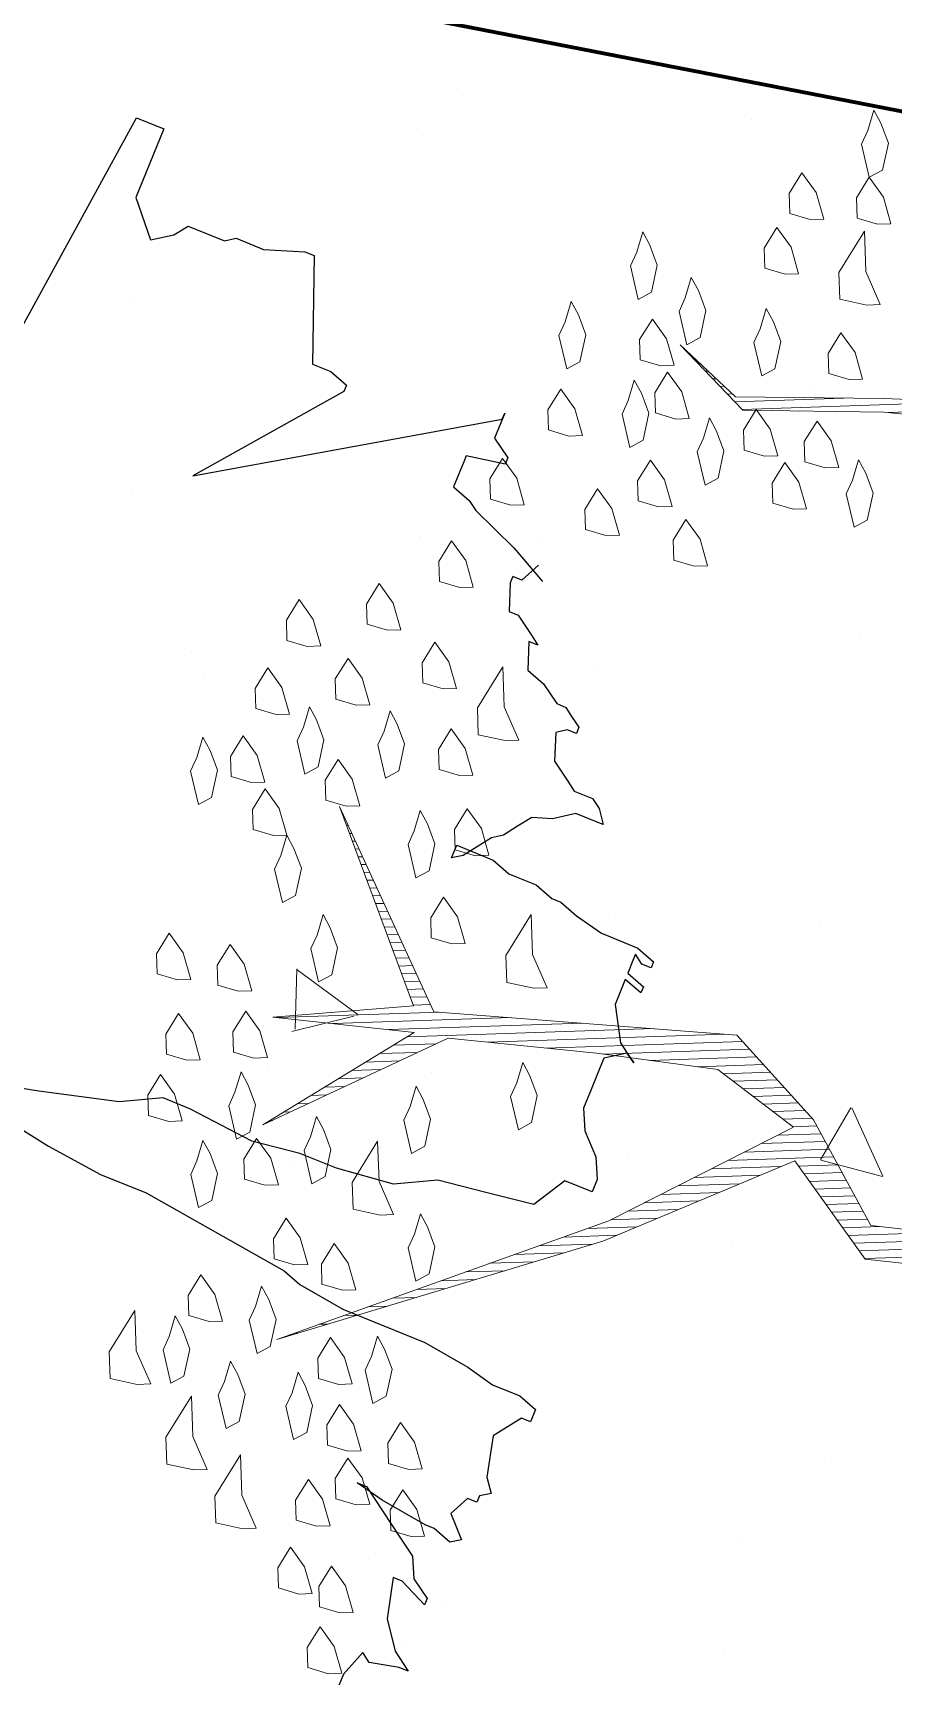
# Model space of a CAD drawing. Header units: millimetres. Extents: x 111 to 1506, y 14 to 566.
# Drawn here: x 223.349 to 224.107, y 93.529 to 94.977 of the extents above; entities that cross this region are included whole.
import ezdxf

# ---------------------------------------------------------------- set-up
doc = ezdxf.new("R2010")
doc.units = ezdxf.units.MM
doc.layers.add('ARBOLES', color=78, linetype='Continuous', lineweight=5)
doc.layers.add('G', color=254, linetype='Continuous', lineweight=5)
doc.layers.add('fer', color=8, linetype='Continuous')

# ---------------------------------------------------------------- blocks, each defined once
blk = doc.blocks.new('tr')
at = {"layer": 'fer', "color": 97}
for p, q in [((1378.7648, 206.7174), (1378.7707, 206.7347)), ((1378.7648, 206.7174), (1378.7707, 206.7347)), ((1378.7707, 206.7347), (1378.7827, 206.7347)), ((1378.7707, 206.7347), (1378.7707, 206.7347)), ((1378.7707, 206.7347), (1378.7827, 206.7347)), ((1378.7707, 206.7347), (1378.7707, 206.7347)), ((1378.7827, 206.7347), (1378.7827, 206.7261)), ((1378.7827, 206.7347), (1378.7827, 206.7261)), ((1378.7827, 206.7261), (1378.8065, 206.7087)), ((1378.7827, 206.7261), (1378.7827, 206.7261)), ((1378.7827, 206.7261), (1378.8065, 206.7087)), ((1378.7827, 206.7261), (1378.7827, 206.7261)), ((1378.8422, 206.7174), (1378.8541, 206.7261)), ((1378.8422, 206.7174), (1378.8541, 206.7261)), ((1378.8541, 206.7261), (1378.86, 206.7174)), ((1378.8541, 206.7261), (1378.8541, 206.7261)), ((1378.8541, 206.7261), (1378.86, 206.7174)), ((1378.8541, 206.7261), (1378.8541, 206.7261)), ((1378.7648, 206.6914), (1378.7648, 206.7174)), ((1378.7648, 206.6914), (1378.7648, 206.7174)), ((1378.8065, 206.7087), (1378.8422, 206.7174)), ((1378.8065, 206.7087), (1378.8422, 206.7174)), ((1378.86, 206.7174), (1378.866, 206.7174)), ((1378.86, 206.7174), (1378.866, 206.7174)), ((1378.866, 206.7174), (1378.866, 206.7087)), ((1378.866, 206.7174), (1378.866, 206.7087)), ((1378.8838, 206.7001), (1378.9017, 206.7174)), ((1378.8838, 206.7001), (1378.9017, 206.7174)), ((1378.9017, 206.7174), (1378.9076, 206.7087)), ((1378.9017, 206.7174), (1378.9076, 206.7087)), ((1379.0147, 206.7001), (1379.0266, 206.7174)), ((1379.0147, 206.7001), (1379.0266, 206.7174)), ((1379.0266, 206.7174), (1379.0266, 206.7087)), ((1379.0266, 206.7174), (1379.0266, 206.7087)), ((1378.4553, 206.7001), (1378.4494, 206.6914)), ((1378.4494, 206.6914), (1378.4553, 206.7001)), ((1378.4553, 206.7001), (1378.4494, 206.6914)), ((1378.4494, 206.6914), (1378.4553, 206.7001)), ((1378.5268, 206.6827), (1378.5446, 206.7001)), ((1378.5268, 206.6827), (1378.5446, 206.7001)), ((1378.5446, 206.7001), (1378.5625, 206.7087)), ((1378.5446, 206.7001), (1378.5625, 206.7087)), ((1378.5446, 206.7001), (1378.5446, 206.7001)), ((1378.5446, 206.7001), (1378.5446, 206.7001)), ((1378.5625, 206.7087), (1378.5744, 206.7087)), ((1378.5625, 206.7087), (1378.5625, 206.7087)), ((1378.5625, 206.7087), (1378.5744, 206.7087)), ((1378.5625, 206.7087), (1378.5625, 206.7087)), ((1378.5744, 206.7087), (1378.5744, 206.6827)), ((1378.5744, 206.7087), (1378.5744, 206.7087)), ((1378.5744, 206.7087), (1378.5744, 206.6827)), ((1378.5744, 206.7087), (1378.5744, 206.7087)), ((1378.866, 206.7087), (1378.8838, 206.7001)), ((1378.866, 206.7087), (1378.8838, 206.7001)), ((1378.9076, 206.7087), (1378.9017, 206.6914)), ((1378.9076, 206.7087), (1378.9017, 206.6914)), ((1378.9493, 206.6914), (1378.9612, 206.7087)), ((1378.9493, 206.6914), (1378.9612, 206.7087)), ((1378.9671, 206.7087), (1378.9552, 206.6827)), ((1378.9671, 206.7087), (1378.9552, 206.6827)), ((1378.9612, 206.7087), (1378.9671, 206.7087)), ((1378.9612, 206.7087), (1378.9671, 206.7087)), ((1378.9909, 206.6827), (1379.0147, 206.7001)), ((1378.9909, 206.6827), (1379.0147, 206.7001)), ((1379.0266, 206.7087), (1379.0326, 206.6827)), ((1379.0266, 206.7087), (1379.0326, 206.6827)), ((1378.3601, 206.6654), (1378.3661, 206.6827)), ((1378.3601, 206.6654), (1378.3661, 206.6827)), ((1378.3661, 206.6827), (1378.372, 206.6827)), ((1378.3661, 206.6827), (1378.372, 206.6827)), ((1378.372, 206.6827), (1378.372, 206.6741)), ((1378.372, 206.6827), (1378.372, 206.6741)), ((1378.3839, 206.6654), (1378.3899, 206.6827)), ((1378.3839, 206.6654), (1378.3899, 206.6827)), ((1378.3958, 206.6827), (1378.3899, 206.6654)), ((1378.3899, 206.6827), (1378.3958, 206.6827)), ((1378.3958, 206.6827), (1378.3899, 206.6654)), ((1378.3899, 206.6827), (1378.3958, 206.6827)), ((1378.4137, 206.6654), (1378.4434, 206.6827)), ((1378.4137, 206.6654), (1378.4434, 206.6827)), ((1378.4434, 206.6827), (1378.4494, 206.6914)), ((1378.4434, 206.6827), (1378.4494, 206.6914)), ((1378.4494, 206.6914), (1378.4613, 206.6741)), ((1378.4494, 206.6914), (1378.4613, 206.6741)), ((1378.5089, 206.6741), (1378.5268, 206.6827)), ((1378.5089, 206.6741), (1378.5268, 206.6827)), ((1378.5744, 206.6827), (1378.6041, 206.6654)), ((1378.5744, 206.6827), (1378.6041, 206.6654)), ((1378.7588, 206.6654), (1378.7648, 206.6914)), ((1378.7588, 206.6654), (1378.7648, 206.6914)), ((1378.9017, 206.6827), (1378.8957, 206.6394)), ((1378.9017, 206.6827), (1378.8957, 206.6394)), ((1378.9017, 206.6914), (1378.9017, 206.6827)), ((1378.9017, 206.6914), (1378.9017, 206.6827)), ((1378.9195, 206.6654), (1378.9314, 206.6827)), ((1378.9195, 206.6654), (1378.9314, 206.6827)), ((1378.9314, 206.6827), (1378.9493, 206.6914)), ((1378.9314, 206.6827), (1378.9493, 206.6914)), ((1378.9552, 206.6741), (1378.9909, 206.6827)), ((1378.9552, 206.6827), (1378.9552, 206.6741)), ((1378.9552, 206.6741), (1378.9909, 206.6827)), ((1378.9552, 206.6827), (1378.9552, 206.6741)), ((1379.0326, 206.6827), (1379.0266, 206.6741)), ((1379.0326, 206.6827), (1379.0266, 206.6741)), ((1378.372, 206.6741), (1378.3661, 206.6654)), ((1378.372, 206.6741), (1378.3661, 206.6654)), ((1378.4613, 206.6741), (1378.491, 206.6741)), ((1378.4613, 206.6741), (1378.491, 206.6741)), ((1378.491, 206.6741), (1378.5089, 206.6741)), ((1378.491, 206.6741), (1378.5089, 206.6741)), ((1379.0266, 206.6741), (1379.0505, 206.6654)), ((1379.0266, 206.6741), (1379.0505, 206.6654)), ((1378.3601, 206.6394), (1378.3601, 206.6654)), ((1378.3601, 206.6394), (1378.3601, 206.6654)), ((1378.3661, 206.6654), (1378.372, 206.6654)), ((1378.3661, 206.6654), (1378.372, 206.6654)), ((1378.372, 206.6654), (1378.3839, 206.6654)), ((1378.372, 206.6654), (1378.3839, 206.6654)), ((1378.3899, 206.6654), (1378.4137, 206.6654)), ((1378.3899, 206.6654), (1378.4137, 206.6654)), ((1378.6041, 206.6654), (1378.6101, 206.6221)), ((1378.6041, 206.6654), (1378.6101, 206.6221)), ((1378.7529, 206.6221), (1378.7588, 206.6654)), ((1378.7529, 206.6221), (1378.7588, 206.6654)), ((1378.8898, 206.6221), (1378.9195, 206.6654)), ((1378.8898, 206.6221), (1378.9195, 206.6654)), ((1379.0505, 206.6654), (1379.0683, 206.6654)), ((1379.0505, 206.6654), (1379.0683, 206.6654)), ((1378.3601, 206.6307), (1378.3601, 206.6394)), ((1378.3601, 206.6307), (1378.3601, 206.6394)), ((1378.8957, 206.6394), (1378.8898, 206.6134)), ((1378.8957, 206.6394), (1378.8898, 206.6134)), ((1378.3542, 206.6047), (1378.3601, 206.6307)), ((1378.3542, 206.6047), (1378.3601, 206.6307)), ((1378.6101, 206.6221), (1378.616, 206.5788)), ((1378.6101, 206.6221), (1378.616, 206.5788)), ((1378.7529, 206.5441), (1378.7529, 206.6221)), ((1378.7529, 206.5441), (1378.7529, 206.6221)), ((1378.8898, 206.6134), (1378.8898, 206.6221)), ((1378.8898, 206.6134), (1378.8898, 206.6221)), ((1378.259, 206.5874), (1378.2709, 206.5961)), ((1378.259, 206.5874), (1378.2709, 206.5961)), ((1378.2709, 206.5961), (1378.2709, 206.5874)), ((1378.2709, 206.5961), (1378.2709, 206.5874)), ((1378.3482, 206.5874), (1378.3542, 206.6047)), ((1378.3482, 206.5874), (1378.3542, 206.6047)), ((1378.253, 206.5788), (1378.259, 206.5874)), ((1378.253, 206.5788), (1378.259, 206.5874)), ((1378.259, 206.5874), (1378.259, 206.5874)), ((1378.259, 206.5874), (1378.259, 206.5874)), ((1378.2709, 206.5874), (1378.2709, 206.5788)), ((1378.2709, 206.5874), (1378.2709, 206.5788)), ((1378.3482, 206.5788), (1378.3482, 206.5874)), ((1378.3482, 206.5788), (1378.3482, 206.5874)), ((1378.253, 206.5614), (1378.253, 206.5788)), ((1378.253, 206.5614), (1378.253, 206.5788)), ((1378.2709, 206.5788), (1378.2709, 206.5701)), ((1378.2709, 206.5788), (1378.2709, 206.5788)), ((1378.2709, 206.5788), (1378.2709, 206.5701)), ((1378.2709, 206.5788), (1378.2709, 206.5788)), ((1378.2709, 206.5701), (1378.2828, 206.5528)), ((1378.2709, 206.5701), (1378.2828, 206.5528)), ((1378.3423, 206.5614), (1378.3482, 206.5788)), ((1378.3423, 206.5614), (1378.3482, 206.5788)), ((1378.616, 206.5788), (1378.6339, 206.5441)), ((1378.616, 206.5788), (1378.6339, 206.5441)), ((1378.2411, 206.5441), (1378.2471, 206.5528)), ((1378.2411, 206.5441), (1378.2471, 206.5528)), ((1378.2471, 206.5528), (1378.253, 206.5614)), ((1378.2471, 206.5528), (1378.253, 206.5614)), ((1378.2828, 206.5528), (1378.2887, 206.5354)), ((1378.2828, 206.5528), (1378.2887, 206.5354)), ((1378.3423, 206.5441), (1378.3423, 206.5614)), ((1378.3423, 206.5441), (1378.3423, 206.5614)), ((1378.1935, 206.5354), (1378.1994, 206.5441)), ((1378.1935, 206.5354), (1378.1994, 206.5441)), ((1378.1994, 206.5441), (1378.2054, 206.5441)), ((1378.1994, 206.5441), (1378.2054, 206.5441)), ((1378.2054, 206.5441), (1378.2054, 206.5354)), ((1378.2054, 206.5441), (1378.2054, 206.5441)), ((1378.2054, 206.5441), (1378.2054, 206.5354)), ((1378.2054, 206.5441), (1378.2054, 206.5441)), ((1378.2351, 206.5354), (1378.2411, 206.5441)), ((1378.2351, 206.5354), (1378.2411, 206.5441)), ((1378.3423, 206.5441), (1378.3423, 206.5441)), ((1378.3423, 206.5354), (1378.3423, 206.5441)), ((1378.3423, 206.5441), (1378.3423, 206.5441)), ((1378.3423, 206.5354), (1378.3423, 206.5441)), ((1378.6339, 206.5441), (1378.6398, 206.4921)), ((1378.6339, 206.5441), (1378.6398, 206.4921)), ((1378.7469, 206.5008), (1378.7529, 206.5441)), ((1378.7469, 206.5008), (1378.7529, 206.5441)), ((1378.1875, 206.5268), (1378.1935, 206.5354)), ((1378.1875, 206.5268), (1378.1935, 206.5354)), ((1378.1875, 206.5181), (1378.1875, 206.5268)), ((1378.1875, 206.5181), (1378.1875, 206.5268)), ((1378.2054, 206.5354), (1378.2113, 206.5268)), ((1378.2054, 206.5354), (1378.2054, 206.5354)), ((1378.2054, 206.5354), (1378.2113, 206.5268)), ((1378.2054, 206.5354), (1378.2054, 206.5354)), ((1378.2113, 206.5268), (1378.2351, 206.5354)), ((1378.2113, 206.5268), (1378.2351, 206.5354)), ((1378.2351, 206.5354), (1378.2351, 206.5354)), ((1378.2351, 206.5354), (1378.2351, 206.5354)), ((1378.2887, 206.5354), (1378.3006, 206.5268)), ((1378.2887, 206.5354), (1378.3006, 206.5268)), ((1378.3006, 206.5268), (1378.3125, 206.5181)), ((1378.3006, 206.5268), (1378.3125, 206.5181)), ((1378.3363, 206.5181), (1378.3423, 206.5354)), ((1378.3363, 206.5181), (1378.3423, 206.5354)), ((1378.1756, 206.5008), (1378.1875, 206.5181)), ((1378.1756, 206.5008), (1378.1875, 206.5181)), ((1378.3125, 206.5181), (1378.3185, 206.5094)), ((1378.3125, 206.5181), (1378.3185, 206.5094)), ((1378.3185, 206.5094), (1378.3423, 206.4921)), ((1378.3185, 206.5094), (1378.3423, 206.4921)), ((1378.3363, 206.4834), (1378.3363, 206.5181)), ((1378.3363, 206.4834), (1378.3363, 206.5181)), ((1378.1697, 206.4834), (1378.1756, 206.5008)), ((1378.1697, 206.4834), (1378.1756, 206.5008)), ((1378.741, 206.4834), (1378.7469, 206.5008)), ((1378.741, 206.4834), (1378.7469, 206.5008)), ((1378.1399, 206.4748), (1378.1459, 206.4834)), ((1378.1399, 206.4748), (1378.1459, 206.4834)), ((1378.1459, 206.4748), (1378.1697, 206.4834)), ((1378.1459, 206.4834), (1378.1459, 206.4748)), ((1378.1459, 206.4748), (1378.1697, 206.4834)), ((1378.1459, 206.4834), (1378.1459, 206.4748)), ((1378.3363, 206.4834), (1378.3363, 206.4834)), ((1378.3482, 206.4834), (1378.3363, 206.4834)), ((1378.3363, 206.4834), (1378.3363, 206.4834)), ((1378.3482, 206.4834), (1378.3363, 206.4834)), ((1378.3423, 206.4921), (1378.3482, 206.4834)), ((1378.3423, 206.4921), (1378.3482, 206.4834)), ((1378.6398, 206.4921), (1378.6398, 206.4574)), ((1378.6398, 206.4921), (1378.6398, 206.4574)), ((1378.7231, 206.3448), (1378.741, 206.4834)), ((1378.7231, 206.3448), (1378.741, 206.4834)), ((1378.0745, 206.4314), (1378.0923, 206.4661)), ((1378.0745, 206.4314), (1378.0923, 206.4661)), ((1378.128, 206.4574), (1378.1399, 206.4748)), ((1378.128, 206.4574), (1378.1399, 206.4748)), ((1378.1399, 206.4748), (1378.1399, 206.4748)), ((1378.1399, 206.4748), (1378.1399, 206.4748)), ((1378.0804, 206.4574), (1378.0983, 206.4488)), ((1378.0804, 206.4574), (1378.0983, 206.4488)), ((1378.128, 206.4574), (1378.128, 206.4574)), ((1378.128, 206.4574), (1378.128, 206.4574)), ((1378.128, 206.4574), (1378.128, 206.4574)), ((1378.128, 206.4488), (1378.128, 206.4574)), ((1378.128, 206.4574), (1378.128, 206.4574)), ((1378.128, 206.4574), (1378.128, 206.4574)), ((1378.128, 206.4574), (1378.128, 206.4574)), ((1378.128, 206.4488), (1378.128, 206.4574)), ((1378.6398, 206.4574), (1378.6458, 206.4141)), ((1378.6398, 206.4574), (1378.6458, 206.4141)), ((1378.0983, 206.4488), (1378.0983, 206.4401)), ((1378.0983, 206.4488), (1378.0983, 206.4488)), ((1378.0983, 206.4488), (1378.0983, 206.4401)), ((1378.0983, 206.4488), (1378.0983, 206.4488)), ((1378.0983, 206.4401), (1378.1042, 206.4401)), ((1378.0983, 206.4401), (1378.0983, 206.4401)), ((1378.0983, 206.4401), (1378.1042, 206.4401)), ((1378.0983, 206.4401), (1378.0983, 206.4401)), ((1378.1042, 206.4401), (1378.128, 206.4488)), ((1378.1042, 206.4401), (1378.128, 206.4488)), ((1378.0566, 206.3881), (1378.0745, 206.4314)), ((1378.0566, 206.3881), (1378.0745, 206.4314)), ((1378.6458, 206.4141), (1378.6398, 206.3534)), ((1378.6458, 206.4141), (1378.6398, 206.3534)), ((1377.9912, 206.3794), (1378.0031, 206.3968)), ((1377.9912, 206.3794), (1378.0031, 206.3968)), ((1378.0031, 206.3968), (1378.009, 206.3968)), ((1378.0031, 206.3968), (1378.009, 206.3968)), ((1378.009, 206.3968), (1378.015, 206.3621)), ((1378.009, 206.3968), (1378.015, 206.3621)), ((1377.9674, 206.3794), (1377.9912, 206.3794)), ((1377.9733, 206.3794), (1377.9674, 206.3794)), ((1377.9674, 206.3794), (1377.9912, 206.3794)), ((1377.9733, 206.3794), (1377.9674, 206.3794)), ((1378.1221, 206.1455), (1377.9733, 206.3794)), ((1378.1221, 206.1455), (1377.9733, 206.3794)), ((1378.0447, 206.3621), (1378.0507, 206.3794)), ((1378.0447, 206.3621), (1378.0507, 206.3794)), ((1378.0507, 206.3794), (1378.0566, 206.3881)), ((1378.0507, 206.3794), (1378.0566, 206.3881)), ((1378.0566, 206.3881), (1378.0566, 206.3881)), ((1378.0566, 206.3881), (1378.0566, 206.3881)), ((1378.015, 206.3621), (1378.0209, 206.3621)), ((1378.015, 206.3621), (1378.0209, 206.3621)), ((1378.0209, 206.3621), (1378.0447, 206.3621)), ((1378.0209, 206.3621), (1378.0447, 206.3621)), ((1378.6398, 206.3534), (1378.6398, 206.3274)), ((1378.6398, 206.3534), (1378.6398, 206.3274)), ((1378.7231, 206.3014), (1378.7231, 206.3448)), ((1378.7231, 206.3014), (1378.7231, 206.3448)), ((1378.6398, 206.3274), (1378.6577, 206.2928)), ((1378.6398, 206.3274), (1378.6577, 206.2928)), ((1378.6577, 206.2928), (1378.6755, 206.2235)), ((1378.6577, 206.2928), (1378.6755, 206.2235)), ((1378.7172, 206.2495), (1378.7231, 206.3014)), ((1378.7172, 206.2495), (1378.7231, 206.3014)), ((1378.7112, 206.2148), (1378.7172, 206.2495)), ((1378.7112, 206.2148), (1378.7172, 206.2495)), ((1377.9912, 206.2235), (1377.9971, 206.2408)), ((1377.9912, 206.2235), (1377.9971, 206.2408)), ((1377.9971, 206.2408), (1378.0031, 206.2408)), ((1377.9971, 206.2408), (1378.0031, 206.2408)), ((1378.0031, 206.2408), (1378.1221, 206.1455)), ((1378.0031, 206.2408), (1378.1221, 206.1455)), ((1377.9912, 206.2061), (1377.9912, 206.2235)), ((1377.9912, 206.2061), (1377.9912, 206.2235)), ((1378.6755, 206.2235), (1378.6934, 206.1455)), ((1378.6755, 206.2235), (1378.6934, 206.1455)), ((1377.9019, 206.1715), (1377.9912, 206.2061)), ((1377.9019, 206.1715), (1377.9912, 206.2061)), ((1377.9019, 206.1628), (1377.9019, 206.1715)), ((1377.9019, 206.1628), (1377.9019, 206.1715)), ((1377.9138, 206.1281), (1377.9019, 206.1628)), ((1377.9138, 206.1281), (1377.9019, 206.1628)), ((1377.9138, 206.1021), (1377.9138, 206.1281)), ((1377.9138, 206.1021), (1377.9138, 206.1281)), ((1377.9197, 206.0935), (1377.9138, 206.1021)), ((1377.9197, 206.0935), (1377.9138, 206.1021)), ((1377.9197, 206.0588), (1377.9197, 206.0935)), ((1377.9197, 206.0588), (1377.9197, 206.0935)), ((1377.9316, 206.0501), (1377.9197, 206.0588)), ((1377.9316, 206.0501), (1377.9197, 206.0588)), ((1377.9435, 206.0328), (1377.9316, 206.0501)), ((1377.9435, 206.0328), (1377.9316, 206.0501)), ((1377.9138, 206.0068), (1377.9435, 206.0328)), ((1377.9138, 206.0068), (1377.9435, 206.0328)), ((1377.8483, 206.0068), (1377.9138, 206.0068)), ((1377.8483, 206.0068), (1377.9138, 206.0068)), ((1377.8483, 206.0068), (1377.8483, 206.0068)), ((1377.8483, 205.9808), (1377.8483, 206.0068)), ((1377.8483, 206.0068), (1377.8483, 206.0068)), ((1377.8483, 205.9808), (1377.8483, 206.0068)), ((1378.1459, 205.9462), (1377.8483, 205.9808)), ((1378.1459, 205.9462), (1377.8483, 205.9808)), ((1377.8483, 205.9808), (1377.8483, 205.9808)), ((1377.8483, 205.9808), (1377.8483, 205.9808))]:
    blk.add_line(p, q, dxfattribs=at)
blk = doc.blocks.new('*X16')
at = {"color": 0}
for p, q in [((16.9852, 17.68), (16.9856, 17.68)), ((16.9942, 17.67), (16.9956, 17.67)), ((17.0032, 17.66), (17.0056, 17.66)), ((17.0122, 17.65), (17.0156, 17.65)), ((17.0212, 17.64), (17.0256, 17.64)), ((17.0302, 17.63), (17.0356, 17.63)), ((17.0392, 17.62), (17.0456, 17.62)), ((17.0482, 17.61), (17.1861, 17.61)), ((17.0572, 17.6), (17.3444, 17.6)), ((17.2417, 17.59), (17.3957, 17.59)), ((16.5321, 17.11), (16.5325, 17.11)), ((16.5355, 17.1), (16.5367, 17.1)), ((16.5388, 17.09), (16.5409, 17.09)), ((16.5421, 17.08), (16.5451, 17.08)), ((16.5454, 17.07), (16.5493, 17.07)), ((16.5488, 17.06), (16.5535, 17.06)), ((16.5521, 17.05), (16.5577, 17.05)), ((16.5554, 17.04), (16.5619, 17.04)), ((16.5588, 17.03), (16.566, 17.03)), ((16.5621, 17.02), (16.5702, 17.02)), ((16.5654, 17.01), (16.5744, 17.01)), ((16.5688, 17), (16.5786, 17)), ((16.5721, 16.99), (16.5828, 16.99)), ((16.5754, 16.98), (16.587, 16.98)), ((16.5788, 16.97), (16.5912, 16.97)), ((16.5821, 16.96), (16.5954, 16.96)), ((16.5854, 16.95), (16.5996, 16.95)), ((16.5888, 16.94), (16.6038, 16.94)), ((16.5921, 16.93), (16.608, 16.93)), ((16.5954, 16.92), (16.6122, 16.92)), ((16.5988, 16.91), (16.6164, 16.91)), ((16.6021, 16.9), (16.6206, 16.9)), ((16.6054, 16.89), (16.6248, 16.89)), ((16.6088, 16.88), (16.629, 16.88)), ((16.6121, 16.87), (16.6331, 16.87)), ((16.6154, 16.86), (16.6373, 16.86)), ((16.443, 16.85), (16.6488, 16.85)), ((16.513, 16.84), (16.7388, 16.84)), ((16.583, 16.83), (16.8288, 16.83)), ((16.6062, 16.82), (16.9188, 16.82)), ((16.5708, 16.8), (16.6189, 16.8)), ((16.5885, 16.81), (16.6422, 16.81)), ((16.7083, 16.81), (17.0088, 16.81)), ((16.7816, 16.8), (17.0309, 16.8)), ((16.5355, 16.78), (16.5722, 16.78)), ((16.5531, 16.79), (16.5956, 16.79)), ((16.8532, 16.79), (17.0394, 16.79)), ((16.9132, 16.78), (17.0478, 16.78)), ((16.5001, 16.76), (16.5256, 16.76)), ((16.5178, 16.77), (16.5489, 16.77)), ((16.9732, 16.77), (17.0563, 16.77)), ((17.0054, 16.76), (17.0647, 16.76)), ((16.4647, 16.74), (16.4789, 16.74)), ((16.4824, 16.75), (16.5022, 16.75)), ((17.0177, 16.75), (17.0732, 16.75)), ((17.0299, 16.74), (17.0817, 16.74)), ((16.4293, 16.72), (16.4322, 16.72)), ((16.447, 16.73), (16.4556, 16.73)), ((17.0421, 16.73), (17.0901, 16.73)), ((17.0543, 16.72), (17.0986, 16.72)), ((17.0665, 16.71), (17.1071, 16.71)), ((17.0788, 16.7), (17.1155, 16.7)), ((17.091, 16.69), (17.1213, 16.69)), ((17.0504, 16.67), (17.1313, 16.67)), ((17.0719, 16.68), (17.1263, 16.68)), ((17.0073, 16.65), (17.1413, 16.65)), ((17.0288, 16.66), (17.1363, 16.66)), ((16.9642, 16.63), (17.0477, 16.63)), ((16.9858, 16.64), (17.0741, 16.64)), ((17.0964, 16.64), (17.1463, 16.64)), ((17.1031, 16.63), (17.1513, 16.63)), ((16.9211, 16.61), (16.995, 16.61)), ((16.9427, 16.62), (17.0214, 16.62)), ((17.1097, 16.62), (17.1563, 16.62)), ((17.1164, 16.61), (17.1613, 16.61)), ((16.8781, 16.59), (16.9423, 16.59)), ((16.8996, 16.6), (16.9686, 16.6)), ((17.1231, 16.6), (17.1663, 16.6)), ((17.1297, 16.59), (17.1713, 16.59)), ((16.8265, 16.57), (16.8895, 16.57)), ((16.8565, 16.58), (16.9159, 16.58)), ((17.1364, 16.58), (17.1763, 16.58)), ((17.1431, 16.57), (17.1813, 16.57)), ((16.764, 16.55), (16.8332, 16.55)), ((16.7953, 16.56), (16.8632, 16.56)), ((17.1497, 16.56), (17.1971, 16.56)), ((17.1564, 16.55), (17.2651, 16.55)), ((16.7015, 16.53), (16.7578, 16.53)), ((16.7328, 16.54), (16.7955, 16.54)), ((17.163, 16.54), (17.3331, 16.54)), ((17.1697, 16.53), (17.401, 16.53)), ((16.639, 16.51), (16.6824, 16.51)), ((16.6703, 16.52), (16.7201, 16.52)), ((17.1764, 16.52), (17.469, 16.52)), ((16.5765, 16.49), (16.607, 16.49)), ((16.6078, 16.5), (16.6447, 16.5)), ((16.514, 16.47), (16.5317, 16.47)), ((16.5453, 16.48), (16.5693, 16.48)), ((16.4515, 16.45), (16.4563, 16.45)), ((16.4828, 16.46), (16.494, 16.46))]:
    blk.add_line(p, q, dxfattribs=at)
blk = doc.blocks.new('E1E')
at = {"layer": 'ARBOLES', "ltscale": 0.2}
for p, q in [((96.4334, 59.0761), (96.4334, 59.0761)), ((96.4248, 59.0542), (96.4248, 59.0542)), ((96.4042, 59.0005), (96.4042, 59.0005)), ((96.4916, 58.9742), (96.4916, 58.9742)), ((96.1089, 58.9342), (96.1089, 58.9342)), ((96.1395, 58.8197), (96.1395, 58.8197)), ((96.6386, 58.7496), (96.6386, 58.7496)), ((96.0816, 58.6988), (96.0816, 58.6988)), ((96.7277, 58.6218), (96.7277, 58.6218)), ((96.7897, 58.5418), (96.7897, 58.5418)), ((96.2657, 58.527), (96.2657, 58.527)), ((96.7825, 58.4946), (96.7278, 58.4546)), ((96.8025, 58.431), (96.78, 58.4907)), ((96.4032, 58.4799), (96.4032, 58.4799)), ((96.6289, 58.4788), (96.6289, 58.4788)), ((96.8019, 58.4317), (96.7246, 58.4514)), ((96.2019, 58.3461), (96.1439, 58.4008)), ((96.2114, 58.4099), (96.1441, 58.4015)), ((96.2025, 58.3466), (96.2117, 58.4097)), ((96.5104, 58.2531), (96.5104, 58.2531)), ((96.3063, 58.1771), (96.3063, 58.1771)), ((97.0096, 58.183), (97.0096, 58.183)), ((97.032, 58.1625), (97.032, 58.1625)), ((96.7075, 58.0206), (96.7075, 58.0206)), ((97.1546, 58.0293), (97.1546, 58.0293)), ((96.6306, 58.0145), (96.6306, 58.0145)), ((96.8535, 57.957), (96.8535, 57.957)), ((96.7329, 57.9133), (96.7329, 57.9133)), ((96.3831, 57.8787), (96.3831, 57.8787)), ((97.2321, 57.8433), (97.2321, 57.8433)), ((96.5308, 57.6837), (96.5308, 57.6837)), ((96.5309, 57.6553), (96.5309, 57.6553)), ((97.0189, 57.5576), (97.0189, 57.5576)), ((96.9955, 57.5021), (96.9955, 57.5021)), ((96.6945, 57.4157), (96.6945, 57.4157))]:
    blk.add_line(p, q, dxfattribs=at)
for points in [[(96.3594, 57.6027), (96.4534, 57.6368), (96.5994, 57.694), (96.6746, 57.6651), (96.5871, 57.7041), (96.4476, 57.6498), (96.3442, 57.6194)], [(95.9006, 58.3882), (96.1362, 58.4542), (96.2345, 58.3733), (96.3437, 58.3206), (96.6509, 58.4184), (96.8252, 58.2544), (96.6733, 58.4206), (96.807, 58.4879), (96.6617, 58.4466), (96.7737, 58.5977), (96.6263, 58.4386), (96.4745, 58.3944), (96.3488, 58.3618), (96.2512, 58.3884), (96.3956, 58.5541), (96.6745, 58.803), (96.3934, 58.5765), (96.2367, 58.421), (96.1282, 58.4896), (95.8861, 58.4207)]]:
    blk.add_lwpolyline(points, dxfattribs=at)
for points in [[(96.4906, 59.1108), (96.5131, 59.113), (96.5217, 59.0935), (96.5174, 59.0682), (96.4957, 59.0819), (96.4776, 59.105)], [(96.5037, 59.0465), (96.5261, 59.0486), (96.5348, 59.0291), (96.5305, 59.0038), (96.5088, 59.0176), (96.4907, 59.0407)], [(96.5514, 59.0443), (96.5738, 59.0465), (96.5825, 59.027), (96.5782, 59.0017), (96.5565, 59.0154), (96.5384, 59.0385)], [(96.6324, 59.0025), (96.6613, 59.0075), (96.6729, 58.9815), (96.6643, 58.9309), (96.6469, 58.9699), (96.6194, 58.9967)], [(96.5609, 58.9706), (96.5833, 58.9728), (96.592, 58.9533), (96.5876, 58.928), (96.5659, 58.9417), (96.5479, 58.9648)], [(96.704, 58.9642), (96.7329, 58.9693), (96.7445, 58.9433), (96.7359, 58.8926), (96.7185, 58.9317), (96.691, 58.9584)], [(96.464, 58.9431), (96.4864, 58.9452), (96.4951, 58.9257), (96.4908, 58.9004), (96.4691, 58.9141), (96.451, 58.9373)], [(96.5305, 58.9337), (96.5529, 58.9359), (96.5616, 58.9164), (96.5573, 58.8911), (96.5356, 58.9048), (96.5175, 58.9279)], [(96.7091, 58.8652), (96.7098, 58.8811), (96.6889, 58.9107), (96.6787, 58.8984), (96.6838, 58.8695), (96.699, 58.8529), (96.7113, 58.8428)], [(96.7937, 58.9028), (96.8226, 58.9079), (96.8342, 58.8819), (96.8255, 58.8313), (96.8082, 58.8703), (96.7807, 58.897)], [(96.6383, 58.8492), (96.639, 58.8651), (96.618, 58.8947), (96.6079, 58.8824), (96.613, 58.8535), (96.6282, 58.8369), (96.6405, 58.8268)], [(96.7814, 58.8428), (96.7821, 58.8587), (96.7612, 58.8883), (96.7511, 58.876), (96.7561, 58.8471), (96.7713, 58.8305), (96.7836, 58.8204)], [(96.493, 58.878), (96.5154, 58.8802), (96.5241, 58.8607), (96.5198, 58.8354), (96.4981, 58.8491), (96.48, 58.8722)], [(96.5602, 58.8846), (96.5826, 58.8868), (96.5913, 58.8672), (96.587, 58.8419), (96.5653, 58.8557), (96.5472, 58.8788)], [(96.5747, 58.7819), (96.5754, 58.7978), (96.5545, 58.8275), (96.5443, 58.8152), (96.5494, 58.7863), (96.5646, 58.7696), (96.5769, 58.7595)], [(96.5957, 58.8224), (96.6181, 58.8246), (96.6268, 58.8051), (96.6224, 58.7798), (96.6007, 58.7935), (96.5827, 58.8166)], [(96.7085, 58.7791), (96.7092, 58.795), (96.6882, 58.8247), (96.6781, 58.8124), (96.6832, 58.7835), (96.6984, 58.7668), (96.7107, 58.7567)], [(96.7482, 58.8124), (96.7706, 58.8146), (96.7793, 58.7951), (96.775, 58.7698), (96.7533, 58.7835), (96.7352, 58.8066)], [(96.6297, 58.7285), (96.6521, 58.7307), (96.6608, 58.7111), (96.6565, 58.6858), (96.6348, 58.6996), (96.6167, 58.7227)], [(96.6868, 58.7227), (96.7092, 58.7249), (96.7179, 58.7054), (96.7136, 58.6801), (96.6919, 58.6938), (96.6738, 58.7169)], [(96.8242, 58.6592), (96.8249, 58.6751), (96.8039, 58.7047), (96.7938, 58.6924), (96.7989, 58.6635), (96.8141, 58.6469), (96.8264, 58.6368)], [(96.5813, 58.6446), (96.582, 58.6605), (96.5611, 58.6901), (96.551, 58.6778), (96.556, 58.6489), (96.5712, 58.6323), (96.5835, 58.6222)], [(96.6225, 58.6396), (96.6515, 58.6446), (96.663, 58.6186), (96.6544, 58.568), (96.637, 58.607), (96.6095, 58.6338)], [(96.7476, 58.6563), (96.77, 58.6585), (96.7787, 58.6389), (96.7744, 58.6136), (96.7527, 58.6274), (96.7346, 58.6505)], [(96.7223, 58.5905), (96.7231, 58.6064), (96.7021, 58.636), (96.692, 58.6237), (96.697, 58.5948), (96.7122, 58.5782), (96.7245, 58.5681)], [(96.8676, 58.6318), (96.89, 58.634), (96.8987, 58.6144), (96.8944, 58.5891), (96.8727, 58.6029), (96.8546, 58.626)], [(96.8142, 58.5768), (96.8149, 58.5927), (96.7939, 58.6223), (96.7838, 58.61), (96.7889, 58.5811), (96.804, 58.5645), (96.8163, 58.5544)], [(96.6364, 58.521), (96.6371, 58.5369), (96.6161, 58.5665), (96.606, 58.5542), (96.6111, 58.5253), (96.6263, 58.5087), (96.6385, 58.4986)], [(96.8742, 58.5645), (96.8966, 58.5667), (96.9053, 58.5472), (96.9009, 58.5219), (96.8792, 58.5356), (96.8612, 58.5588)], [(96.8091, 58.5356), (96.8315, 58.5378), (96.8402, 58.5183), (96.8359, 58.493), (96.8142, 58.5067), (96.7961, 58.5298)], [(96.541, 58.4552), (96.5417, 58.4711), (96.5207, 58.5007), (96.5106, 58.4884), (96.5157, 58.4595), (96.5309, 58.4429), (96.5432, 58.4328)], [(96.9154, 58.4894), (96.9378, 58.4916), (96.9465, 58.4721), (96.9422, 58.4468), (96.9205, 58.4605), (96.9024, 58.4836)], [(96.8511, 58.4763), (96.8735, 58.4785), (96.8822, 58.459), (96.8779, 58.4337), (96.8562, 58.4474), (96.8381, 58.4705)], [(96.7962, 58.3896), (96.7969, 58.4055), (96.7759, 58.4351), (96.7658, 58.4228), (96.7709, 58.3939), (96.7861, 58.3773), (96.7984, 58.3671)], [(96.8635, 58.326), (96.8642, 58.3419), (96.8432, 58.3715), (96.8331, 58.3592), (96.8382, 58.3303), (96.8534, 58.3137), (96.8657, 58.3036)], [(96.562, 58.3554), (96.5909, 58.3605), (96.6025, 58.3345), (96.5939, 58.2839), (96.5765, 58.3229), (96.549, 58.3496)], [(96.6603, 58.3446), (96.6828, 58.3468), (96.6914, 58.3273), (96.6871, 58.302), (96.6654, 58.3157), (96.6473, 58.3388)], [(96.8787, 58.3094), (96.9011, 58.3116), (96.9098, 58.292), (96.9055, 58.2667), (96.8838, 58.2805), (96.8657, 58.3036)], [(96.985, 58.2632), (96.9857, 58.2791), (96.9647, 58.3087), (96.9546, 58.2964), (96.9597, 58.2675), (96.9749, 58.2509), (96.9872, 58.2408)], [(96.7421, 58.2486), (96.7428, 58.2645), (96.7218, 58.2941), (96.7117, 58.2818), (96.7168, 58.2529), (96.732, 58.2363), (96.7443, 58.2261)], [(96.9214, 58.266), (96.9438, 58.2682), (96.9525, 58.2487), (96.9481, 58.2234), (96.9264, 58.2371), (96.9084, 58.2602)], [(96.672, 58.2485), (96.6944, 58.2507), (96.7031, 58.2312), (96.6988, 58.2059), (96.6771, 58.2196), (96.659, 58.2427)], [(96.8187, 58.2515), (96.8411, 58.2537), (96.8498, 58.2342), (96.8455, 58.2089), (96.8238, 58.2226), (96.8057, 58.2457)], [(96.8925, 58.1908), (96.8932, 58.2067), (96.8722, 58.2364), (96.8621, 58.2241), (96.8672, 58.1951), (96.8824, 58.1785), (96.8947, 58.1684)], [(96.8116, 58.1626), (96.8123, 58.1785), (96.7913, 58.2081), (96.7812, 58.1958), (96.7863, 58.1669), (96.8014, 58.1503), (96.8137, 58.1402)], [(96.9243, 58.1894), (96.9467, 58.1916), (96.9554, 58.1721), (96.9511, 58.1468), (96.9294, 58.1605), (96.9113, 58.1836)], [(96.7197, 58.1762), (96.7422, 58.1784), (96.7508, 58.1589), (96.7465, 58.1336), (96.7248, 58.1473), (96.7067, 58.1705)], [(96.8492, 58.1481), (96.8716, 58.1503), (96.8803, 58.1308), (96.8759, 58.1055), (96.8542, 58.1192), (96.8362, 58.1423)], [(96.6887, 58.1235), (96.7176, 58.1285), (96.7292, 58.1025), (96.7206, 58.0519), (96.7032, 58.0909), (96.6757, 58.1177)], [(96.9208, 58.1099), (96.9432, 58.1121), (96.9518, 58.0926), (96.9475, 58.0672), (96.9258, 58.081), (96.9077, 58.1041)], [(96.7704, 58.0975), (96.7928, 58.0997), (96.8015, 58.0802), (96.7972, 58.0549), (96.7755, 58.0686), (96.7574, 58.0917)], [(96.8485, 58.0621), (96.8709, 58.0643), (96.8796, 58.0448), (96.8753, 58.0195), (96.8536, 58.0332), (96.8355, 58.0563)], [(96.7943, 57.9912), (96.8167, 57.9934), (96.8254, 57.9739), (96.8211, 57.9486), (96.7994, 57.9623), (96.7813, 57.9854)], [(96.5725, 57.8769), (96.5949, 57.879), (96.6036, 57.8595), (96.5993, 57.8342), (96.5776, 57.848), (96.5595, 57.8711)], [(96.6715, 57.882), (96.6939, 57.8842), (96.7026, 57.8647), (96.6983, 57.8394), (96.6766, 57.8531), (96.6585, 57.8762)], [(96.7771, 57.89), (96.7995, 57.8922), (96.8082, 57.8727), (96.8038, 57.8474), (96.7821, 57.8611), (96.764, 57.8842)], [(96.6311, 57.8328), (96.6535, 57.835), (96.6622, 57.8155), (96.6578, 57.7902), (96.6362, 57.8039), (96.6181, 57.827)], [(96.6145, 57.7475), (96.6152, 57.7634), (96.5942, 57.793), (96.5841, 57.7807), (96.5892, 57.7518), (96.6044, 57.7352), (96.6167, 57.7251)], [(96.7475, 57.7989), (96.7699, 57.8011), (96.7786, 57.7816), (96.7743, 57.7563), (96.7526, 57.77), (96.7345, 57.7931)], [(96.4511, 57.7293), (96.4519, 57.7452), (96.4309, 57.7748), (96.4208, 57.7625), (96.4258, 57.7336), (96.441, 57.717), (96.4533, 57.7069)], [(96.4981, 57.7814), (96.5205, 57.7836), (96.5292, 57.7641), (96.5249, 57.7388), (96.5032, 57.7525), (96.4851, 57.7756)], [(96.7034, 57.7403), (96.7041, 57.7562), (96.6832, 57.7859), (96.673, 57.7736), (96.6781, 57.7446), (96.6933, 57.728), (96.7056, 57.7179)], [(96.5473, 57.7409), (96.5697, 57.7431), (96.5784, 57.7236), (96.5741, 57.6983), (96.5524, 57.712), (96.5343, 57.7351)], [(96.6492, 57.7396), (96.6716, 57.7417), (96.6803, 57.7222), (96.676, 57.6969), (96.6543, 57.7107), (96.6362, 57.7338)], [(96.483, 57.7279), (96.5054, 57.7301), (96.5141, 57.7106), (96.5097, 57.6853), (96.488, 57.699), (96.4699, 57.7221)], [(96.7967, 57.6883), (96.7974, 57.7042), (96.7764, 57.7339), (96.7663, 57.7216), (96.7714, 57.6927), (96.7866, 57.676), (96.7989, 57.6659)], [(96.6854, 57.6933), (96.7078, 57.6955), (96.7165, 57.676), (96.7122, 57.6507), (96.6905, 57.6644), (96.6724, 57.6875)], [(96.6023, 57.6174), (96.603, 57.6333), (96.582, 57.6629), (96.5719, 57.6506), (96.577, 57.6217), (96.5922, 57.6051), (96.6045, 57.595)], [(96.6883, 57.6167), (96.689, 57.6326), (96.6681, 57.6622), (96.6579, 57.6499), (96.663, 57.621), (96.6782, 57.6044), (96.6905, 57.5943)], [(96.4946, 57.6317), (96.517, 57.6339), (96.5257, 57.6144), (96.5214, 57.5891), (96.4997, 57.6028), (96.4816, 57.626)], [(96.7541, 57.5914), (96.7548, 57.6073), (96.7339, 57.637), (96.7237, 57.6247), (96.7288, 57.5958), (96.744, 57.5791), (96.7563, 57.569)], [(96.5069, 57.5515), (96.5358, 57.5566), (96.5474, 57.5306), (96.5388, 57.48), (96.5214, 57.519), (96.4939, 57.5457)], [(96.5995, 57.5537), (96.6219, 57.5559), (96.6306, 57.5364), (96.6262, 57.5111), (96.6045, 57.5248), (96.5865, 57.548)], [(96.5966, 57.4901), (96.619, 57.4923), (96.6277, 57.4728), (96.6234, 57.4475), (96.6017, 57.4612), (96.5836, 57.4843)], [(96.5287, 57.4677), (96.5511, 57.4699), (96.5598, 57.4503), (96.5555, 57.425), (96.5338, 57.4388), (96.5157, 57.4619)], [(96.5757, 57.3795), (96.5764, 57.3954), (96.5555, 57.425), (96.5453, 57.4127), (96.5504, 57.3838), (96.5656, 57.3672), (96.5779, 57.3571)]]:
    blk.add_lwpolyline(points, close=True, dxfattribs=at)
at = {"layer": 'ARBOLES', "ltscale": 0.2, "xscale": 0.8372139817761642, "yscale": 0.8372139817761642, "zscale": 0.8372139817761642, "rotation": 204.0028523145856}
blk.add_blockref('*X16', (103.6395, 76.9735), dxfattribs=at)

msp = doc.modelspace()

# ---------------------------------------------------------------- hatches: boundary and pattern name
at = {"layer": 'G', "lineweight": 100, "ltscale": 1000}
h = msp.add_hatch(dxfattribs=at)
h.set_pattern_fill('AR-HBONE', color=256, scale=0.046, angle=-105.01068, style=0)
h.set_pattern_definition([(299.989322, (1759.44181, -290.11183), (0.251336119, -0.067395514), [0.552, -0.184]), (29.989322, (1759.53378, -290.2712), (0.251336119, -0.067395514), [0.552, -0.184])])
edge = h.paths.add_edge_path()
edge.add_line((245.14386, 88.77243), (288.23794, 78.57046))
edge.add_line((288.23794, 78.57046), (200.7159, 95.15598))
edge.add_line((200.7159, 95.15598), (201.10543, 97.11776))
edge.add_line((201.10543, 97.11776), (290.19297, 80.23558))

# ---------------------------------------------------------------- linework, layer by layer
at = {"lineweight": 100, "ltscale": 1000}
msp.add_line((245.42848, 90.76147), (221.14082, 95.48619), dxfattribs=at)

# ---------------------------------------------------------------- block references
at = {"lineweight": 100, "rotation": 247.9147716791316}
msp.add_blockref('tr', (550.62406, 1449.0974), dxfattribs=at)
at = {"layer": 'ARBOLES', "color": 0, "xscale": 0.8310831642732954, "yscale": 0.8310831642732954, "zscale": 0.8310831642732954, "rotation": 157.9147716791316}
msp.add_blockref('E1E', (316.38776, 108.90154), dxfattribs=at)

doc.saveas('drawing.dxf')
